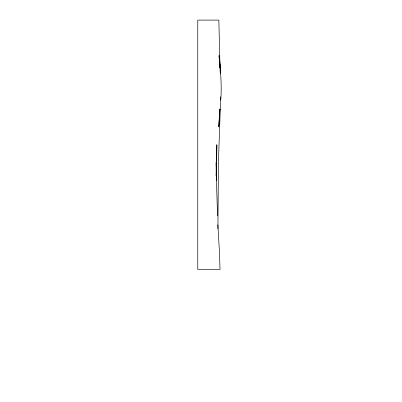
<?xml version="1.0" encoding="UTF-8"?>
<svg xmlns="http://www.w3.org/2000/svg" width="402" height="402" viewBox="0 0 402 402"><rect width="100%" height="100%" fill="white"/><g stroke="black" fill="none" stroke-linecap="round" stroke-linejoin="round"><path stroke-width="0.6" d="M217.919 228.773L218.422 162.498L220.492 102.339M216.482 161.267L216.864 144.675L216.422 180.312L217.567 215.959M220.537 96.776L220.497 101.781M216.075 176.011L216.457 162.498M220.733 100.118C221.999 85.289 220.422 70.44 219.05 55.682L220.537 73.455L219.447 55.692L219.929 67.948M219.854 109.022L218.773 126.846L219.959 109.022M217.899 224.874L219.422 251.617L220.015 269.451L197.774 269.451L197.774 20.1L218.844 20.1L219.984 66.26M220.085 69.586L220.17 72.36M216.477 180.312L216.14 162.498L216.422 180.312"/></g></svg>
